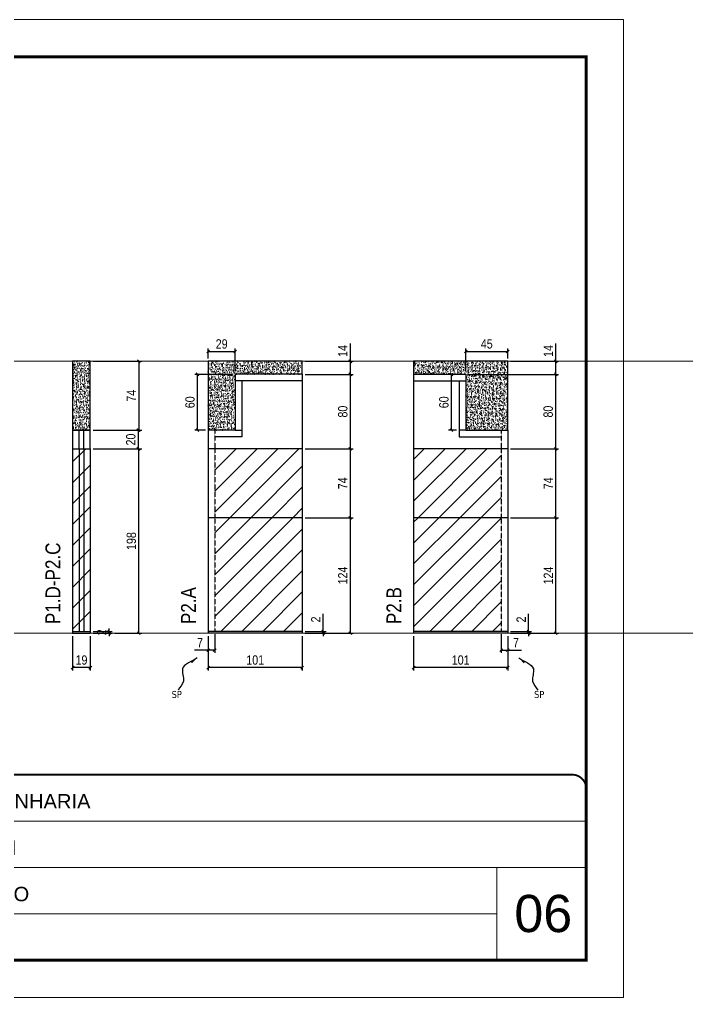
# Model space of a CAD drawing. Extents: x 2296 to 12463, y 760 to 16806.
# Drawn here: x 5320 to 6037, y 14543 to 15593 of the extents above; entities that cross this region are included whole.
import ezdxf

# ---------------------------------------------------------------- set-up
doc = ezdxf.new("R2010")
doc.units = 0
for name, pattern in [('CONTINUO', [0]), ('DASHED', [0.75, 0.5, -0.25]), ('HIDDEN', [0.375, 0.25, -0.125])]:
    doc.linetypes.add(name, pattern=pattern)
for name, color, linetype, lineweight in [('CARIMBO', 255, 'Continuous', 9), ('Folhas', 255, 'Continuous', 9), ('Hachura', 251, 'Continuous', 9), ('SARRAFO DE PRESSAO', 251, 'DASHED', 9)]:
    doc.layers.add(name, color=color, linetype=linetype, lineweight=lineweight)
for name, color, linetype in [('COTA', 241, 'Continuous'), ('NOMENCLATURA', 7, 'Continuous'), ('Painéis', 200, 'Continuous'), ('SARR_2.2x7', 40, 'Continuous'), ('texto', 7, 'Continuous')]:
    doc.layers.add(name, color=color, linetype=linetype)
doc.styles.add('ARIAL', font='arial.ttf')
doc.styles.add('ARIAL_NARROW', font='ARIALN.TTF', dxfattribs={"height": 0.2})
doc.styles.add('COTA TECNICA', font='techl___.ttf', dxfattribs={"height": 10})
doc.styles.add('COTA TECNICA-50', font='techl___.ttf', dxfattribs={"height": 10})
doc.styles.get("Standard").update_dxf_attribs({"font": 'arial.ttf'})
doc.styles.add('Tecnologia', font='')
doc.styles.get('Tecnologia').set_extended_font_data('Forgotten Futurist')
doc.dimstyles.new('COTA PAINEL-50', dxfattribs={"dimtxt": 10, "dimasz": 3, "dimexe": 3, "dimexo": 3, "dimgap": 3, "dimtad": 1, "dimdec": 1, "dimzin": 12, "dimdsep": 46, "dimtxsty": 'COTA TECNICA-50', "dimblk1": 'OBLIQUE', "dimblk2": 'OBLIQUE', "dimsah": 1, "dimcen": 0.9, "dimclrd": 4, "dimclre": 4, "dimclrt": 240, "dimadec": 1, "dimazin": 3, "dimtfac": 1, "dimtdec": 1, "dimtmove": 0, "dimatfit": 3, "dimfxl": 1, "dimtolj": 1, "dimtzin": 12, "dimarcsym": 0})
doc.dimstyles.new('PAINEL', dxfattribs={"dimtxt": 10, "dimasz": 3, "dimexe": 3, "dimexo": 3, "dimgap": 3, "dimtad": 1, "dimdec": 1, "dimzin": 12, "dimdsep": 46, "dimtxsty": 'COTA TECNICA', "dimblk1": 'OBLIQUE', "dimblk2": 'OBLIQUE', "dimsah": 1, "dimcen": 0.9, "dimclrd": 4, "dimclre": 4, "dimclrt": 240, "dimadec": 1, "dimazin": 3, "dimtfac": 1, "dimtdec": 1, "dimtmove": 0, "dimatfit": 3, "dimfxl": 1, "dimtolj": 1, "dimtzin": 12, "dimarcsym": 0})
doc.dimstyles.get("Standard").update_dxf_attribs({"dimtxt": 0.18, "dimasz": 0.18, "dimexe": 0.18, "dimexo": 0.0625, "dimgap": 0.09, "dimtad": 0, "dimtih": 1, "dimtoh": 1, "dimdec": 4, "dimzin": 0, "dimdsep": 46, "dimtxsty": 'Standard', "dimcen": 0.09, "dimadec": 0, "dimazin": 0, "dimtfac": 1, "dimtdec": 4, "dimtofl": 0, "dimtmove": 0, "dimatfit": 3, "dimfxl": 1, "dimtolj": 1, "dimtzin": 0, "dimarcsym": 0})
pattern_1 = [(50, (13.5, 6891.4506), (5.46554, -0.4781726), [0.5715, -6.2865]), (355, (13.5, 6891.4506), (-1.0573026, 5.7317054), [0.4572, -5.0292175]), (100.451445, (13.9555, 6891.411), (4.4082374, 5.2535326), [0.4857003, -5.3427073]), (46.1842, (13.5, 6892.9746), (8.1323712, -1.26127), [0.85725, -9.42975]), (96.63556, (14.178, 6892.8695), (7.122124, 7.422784), [0.728551, -8.014068]), (351.18415, (13.5, 6892.975), (7.122124, 7.422784), [0.685799, -7.543792]), (21, (14.262, 6892.5936), (4.5484317, -3.067956), [0.5715, -6.2865]), (326, (14.262, 6892.5936), (1.854061, 5.525639), [0.4572, -5.0292]), (71.451445, (14.641, 6892.338), (6.4024926, 2.457683), [0.4857003, -5.342698]), (37.5, (13.5, 6891.4506), (0.0926581, 2.53665117), [0, -4.96824, 0, -5.1054, 0, -5.04825]), (7.5, (13.5, 6891.4506), (2.0045899, 3.00541724), [0, -2.91084, 0, -4.85394, 0, -1.92405]), (327.5, (11.8007, 6891.4506), (4.06771786, -0.1718623), [0, -1.905, 0, -5.9436, 0, -7.8867]), (317.5, (11.0387, 6891.4506), (4.4438754, 0.7627947), [0, -2.4765, 0, -3.94716, 0, -5.6007])]
pattern_2 = [(45, (13.5, 9188.601), (-11.22532, 11.22532), [])]

# ---------------------------------------------------------------- blocks, each defined once
blk = doc.blocks.new('9999999999')
at = {"color": 30, "linetype": 'CONTINUO'}
for p, q in [((98564.6, 34230.2), (98564.6, 34429.4)), ((98564.6, 34379.6), (99584, 34379.6)), ((98564.6, 34329.8), (99488, 34329.8)), ((99584, 34329.8), (99488, 34329.8)), ((99488, 34329.8), (99488, 34230.2)), ((98564.6, 34280), (99488, 34280))]:
    blk.add_line(p, q, dxfattribs=at)
at = {"color": 30, "linetype": 'CONTINUO', "const_width": 2}
blk.add_lwpolyline([(99584, 34230.2), (99584, 34414.4, 0.414214), (99569, 34429.4), (98229, 34429.4, 0.414214), (98214, 34414.4), (98214, 34245.2, 0.414214), (98229, 34230.2), (99584, 34230.2)], format="xyb", dxfattribs=at)
at = {"layer": 'Folhas'}
blk.add_lwpolyline([(98139, 34190.2), (99624, 34190.2), (99624, 35240.2), (98139, 35240.2)], close=True, dxfattribs=at)
at = {"layer": 'Folhas', "color": 30, "const_width": 3}
blk.add_lwpolyline([(98214, 34230.2), (99584, 34230.2), (99584, 35200.2), (98214, 35200.2)], close=True, dxfattribs=at)
at = {"color": 7, "linetype": 'Continuous', "ltscale": 5, "style": 'ARIAL'}
for s, height, p in [('UNITÁ ENGENHARIA', 15.483, (98837.7, 34393.1)), ('ITAQUERA III', 15.483, (98837.7, 34343.3)), ('1°PAVIMENTO', 15.483, (98837.7, 34293.5)), ('NOVA SISTEMAS CONSTRUTIVOS', 11.059, (98263.2, 34267.2)), ('PILARES', 15.48, (98837.7, 34243.7))]:
    blk.add_text(s, height=height, dxfattribs=at).set_placement(p)
at = {"layer": 'Folhas', "color": 7, "style": 'Tecnologia', "width": 1.5}
for s, p in [('CLIENTE:', (98573.7, 34397.2)), ('OBRA:', (98573.7, 34347.3)), ('PAVIMENTO:', (98573.7, 34297.5)), ('PROJETO:', (98573.7, 34247.7))]:
    blk.add_text(s, height=14, dxfattribs=at).set_placement(p)
blk = doc.blocks.new('_Oblique')
at = {"color": 0, "linetype": 'ByBlock', "lineweight": -2}
blk.add_line((-0.5, -0.5), (0.5, 0.5), dxfattribs=at)
blk = doc.blocks.new('*D1414')
at = {"layer": 'COTA', "color": 4, "lineweight": -2, "transparency": 16777216}
for p, q in [((5398.8, 14935.6), (5419.1, 14935.6)), ((5398.8, 14933.6), (5419.1, 14933.6)), ((5416.1, 14935.6), (5416.1, 14938.6)), ((5416.1, 14933.6), (5416.1, 14935.6)), ((5416.1, 14933.6), (5416.1, 14930.6))]:
    blk.add_line(p, q, dxfattribs=at)
at = {"layer": 'Defpoints', "color": 0, "transparency": 16777216}
for p in [(5395.8, 14935.6), (5395.8, 14933.6), (5416.1, 14935.6)]:
    blk.add_point(p, dxfattribs=at)
at = {"layer": 'COTA', "color": 4, "lineweight": -2, "transparency": 16777216, "xscale": 3, "yscale": 3, "zscale": 3}
for p, rotation in [((5416.1, 14935.6), 270), ((5416.1, 14933.6), 90)]:
    blk.add_blockref('_Oblique', p, dxfattribs=dict(at, rotation=rotation))
at = {"layer": 'COTA', "color": 240, "transparency": 16777216, "insert": (5408.1, 14934.6), "char_height": 10, "attachment_point": 5, "rotation": 90, "style": 'COTA TECNICA-50'}
blk.add_mtext('\\A1;2', dxfattribs=at)
blk = doc.blocks.new('*D1415')
at = {"layer": 'COTA', "color": 4, "linetype": 'ByBlock', "lineweight": -2, "transparency": 16777216}
for p, q in [((5398.8, 15131.6), (5451, 15131.6)), ((5448, 14933.6), (5448, 15131.6)), ((5422.1, 14933.6), (5451, 14933.6))]:
    blk.add_line(p, q, dxfattribs=at)
at = {"layer": 'Defpoints', "color": 0, "linetype": 'ByBlock', "transparency": 16777216}
for p in [(5395.8, 15131.6), (5448, 15131.6), (5419.1, 14933.6)]:
    blk.add_point(p, dxfattribs=at)
at = {"layer": 'COTA', "color": 4, "linetype": 'ByBlock', "lineweight": -2, "transparency": 16777216, "xscale": 3, "yscale": 3, "zscale": 3}
for p, rotation in [((5448, 15131.6), 90), ((5448, 14933.6), 270)]:
    blk.add_blockref('_Oblique', p, dxfattribs=dict(at, rotation=rotation))
at = {"layer": 'COTA', "color": 240, "linetype": 'ByBlock', "transparency": 16777216, "insert": (5439.9, 15032.6), "char_height": 10, "attachment_point": 5, "rotation": 90, "style": 'COTA TECNICA'}
blk.add_mtext('\\A1;198', dxfattribs=at)
blk = doc.blocks.new('*D1440')
at = {"layer": 'COTA', "color": 4, "linetype": 'ByBlock', "lineweight": -2, "transparency": 16777216}
for p, q in [((5376.8, 14930.6), (5376.8, 14893.7)), ((5395.8, 14930.6), (5395.8, 14893.7)), ((5395.8, 14896.7), (5376.8, 14896.7))]:
    blk.add_line(p, q, dxfattribs=at)
at = {"layer": 'Defpoints', "color": 0, "linetype": 'ByBlock', "transparency": 16777216}
for p in [(5376.8, 14933.6), (5395.8, 14933.6), (5376.8, 14896.7)]:
    blk.add_point(p, dxfattribs=at)
at = {"layer": 'COTA', "color": 4, "linetype": 'ByBlock', "lineweight": -2, "transparency": 16777216, "xscale": 3, "yscale": 3, "zscale": 3, "rotation": 180}
blk.add_blockref('_Oblique', (5376.8, 14896.7), dxfattribs=at)
at = {"layer": 'COTA', "color": 4, "linetype": 'ByBlock', "lineweight": -2, "transparency": 16777216, "xscale": 3, "yscale": 3, "zscale": 3}
blk.add_blockref('_Oblique', (5395.8, 14896.7), dxfattribs=at)
at = {"layer": 'COTA', "color": 240, "linetype": 'ByBlock', "transparency": 16777216, "insert": (5386.3, 14904.8), "char_height": 10, "attachment_point": 5, "style": 'COTA TECNICA'}
blk.add_mtext('\\A1;19', dxfattribs=at)
blk = doc.blocks.new('*D1444')
at = {"layer": 'COTA', "color": 4, "lineweight": -2, "transparency": 16777216}
for p, q in [((5398.8, 15225.6), (5451, 15225.6)), ((5448, 15225.6), (5448, 15151.6)), ((5398.8, 15151.6), (5451, 15151.6))]:
    blk.add_line(p, q, dxfattribs=at)
at = {"layer": 'Defpoints', "color": 0, "transparency": 16777216}
for p in [(5395.8, 15225.6), (5395.8, 15151.6), (5448, 15151.6)]:
    blk.add_point(p, dxfattribs=at)
at = {"layer": 'COTA', "color": 4, "lineweight": -2, "transparency": 16777216, "xscale": 3, "yscale": 3, "zscale": 3}
for p, rotation in [((5448, 15225.6), 90), ((5448, 15151.6), 270)]:
    blk.add_blockref('_Oblique', p, dxfattribs=dict(at, rotation=rotation))
at = {"layer": 'COTA', "color": 240, "transparency": 16777216, "insert": (5439.9, 15188.6), "char_height": 10, "attachment_point": 5, "rotation": 90, "style": 'COTA TECNICA'}
blk.add_mtext('\\A1;74', dxfattribs=at)
blk = doc.blocks.new('*D1419')
at = {"layer": 'COTA', "color": 4, "lineweight": -2, "transparency": 16777216}
for p, q in [((5646, 14935.6), (5646, 14954.5)), ((5626.4, 14935.6), (5649, 14935.6)), ((5626.4, 14933.6), (5649, 14933.6)), ((5646, 14933.6), (5646, 14935.6)), ((5646, 14933.6), (5646, 14930.6))]:
    blk.add_line(p, q, dxfattribs=at)
at = {"layer": 'Defpoints', "color": 0, "transparency": 16777216}
for p in [(5623.4, 14935.6), (5623.4, 14933.6), (5646, 14933.6)]:
    blk.add_point(p, dxfattribs=at)
at = {"layer": 'COTA', "color": 4, "lineweight": -2, "transparency": 16777216, "xscale": 3, "yscale": 3, "zscale": 3}
for p, rotation in [((5646, 14935.6), 270), ((5646, 14933.6), 90)]:
    blk.add_blockref('_Oblique', p, dxfattribs=dict(at, rotation=rotation))
at = {"layer": 'COTA', "color": 240, "transparency": 16777216, "insert": (5638, 14948.4), "char_height": 10, "attachment_point": 5, "rotation": 90, "style": 'COTA TECNICA-50'}
blk.add_mtext('\\A1;2', dxfattribs=at)
blk = doc.blocks.new('*D1420')
at = {"layer": 'COTA', "color": 4, "linetype": 'ByBlock', "lineweight": -2, "transparency": 16777216}
for p, q in [((5626.4, 15057.6), (5678.1, 15057.6)), ((5675.1, 14933.6), (5675.1, 15057.6)), ((5626.4, 14933.6), (5678.1, 14933.6))]:
    blk.add_line(p, q, dxfattribs=at)
at = {"layer": 'Defpoints', "color": 0, "linetype": 'ByBlock', "transparency": 16777216}
for p in [(5623.4, 15057.6), (5675.1, 15057.6), (5623.4, 14933.6)]:
    blk.add_point(p, dxfattribs=at)
at = {"layer": 'COTA', "color": 4, "linetype": 'ByBlock', "lineweight": -2, "transparency": 16777216, "xscale": 3, "yscale": 3, "zscale": 3}
for p, rotation in [((5675.1, 15057.6), 90), ((5675.1, 14933.6), 270)]:
    blk.add_blockref('_Oblique', p, dxfattribs=dict(at, rotation=rotation))
at = {"layer": 'COTA', "color": 240, "linetype": 'ByBlock', "transparency": 16777216, "insert": (5667, 14995.6), "char_height": 10, "attachment_point": 5, "rotation": 90, "style": 'COTA TECNICA'}
blk.add_mtext('\\A1;124', dxfattribs=at)
blk = doc.blocks.new('*D1445')
at = {"layer": 'COTA', "color": 4, "linetype": 'ByBlock', "lineweight": -2, "transparency": 16777216}
for p, q in [((5522.4, 14930.6), (5522.4, 14893.7)), ((5623.4, 14930.6), (5623.4, 14893.7)), ((5623.4, 14896.7), (5522.4, 14896.7))]:
    blk.add_line(p, q, dxfattribs=at)
at = {"layer": 'Defpoints', "color": 0, "linetype": 'ByBlock', "transparency": 16777216}
for p in [(5522.4, 14933.6), (5623.4, 14933.6), (5522.4, 14896.7)]:
    blk.add_point(p, dxfattribs=at)
at = {"layer": 'COTA', "color": 4, "linetype": 'ByBlock', "lineweight": -2, "transparency": 16777216, "xscale": 3, "yscale": 3, "zscale": 3, "rotation": 180}
blk.add_blockref('_Oblique', (5522.4, 14896.7), dxfattribs=at)
at = {"layer": 'COTA', "color": 4, "linetype": 'ByBlock', "lineweight": -2, "transparency": 16777216, "xscale": 3, "yscale": 3, "zscale": 3}
blk.add_blockref('_Oblique', (5623.4, 14896.7), dxfattribs=at)
at = {"layer": 'COTA', "color": 240, "linetype": 'ByBlock', "transparency": 16777216, "insert": (5572.9, 14904.8), "char_height": 10, "attachment_point": 5, "style": 'COTA TECNICA'}
blk.add_mtext('\\A1;101', dxfattribs=at)
blk = doc.blocks.new('*D1421')
at = {"layer": 'COTA', "color": 4, "lineweight": -2, "transparency": 16777216}
for p, q in [((5529.4, 14932.6), (5529.4, 14912.5)), ((5522.4, 14930.6), (5522.4, 14912.5)), ((5522.4, 14915.5), (5507.7, 14915.5)), ((5529.4, 14915.5), (5522.4, 14915.5))]:
    blk.add_line(p, q, dxfattribs=at)
at = {"layer": 'Defpoints', "color": 0, "transparency": 16777216}
for p in [(5522.4, 14933.6), (5529.4, 14935.6), (5522.4, 14915.5)]:
    blk.add_point(p, dxfattribs=at)
at = {"layer": 'COTA', "color": 4, "lineweight": -2, "transparency": 16777216, "xscale": 3, "yscale": 3, "zscale": 3, "rotation": 180}
blk.add_blockref('_Oblique', (5522.4, 14915.5), dxfattribs=at)
at = {"layer": 'COTA', "color": 4, "lineweight": -2, "transparency": 16777216, "xscale": 3, "yscale": 3, "zscale": 3}
blk.add_blockref('_Oblique', (5529.4, 14915.5), dxfattribs=at)
at = {"layer": 'COTA', "color": 240, "transparency": 16777216, "insert": (5513.6, 14923.5), "char_height": 10, "attachment_point": 5, "style": 'COTA TECNICA-50'}
blk.add_mtext('\\A1;7', dxfattribs=at)
blk = doc.blocks.new('*D1422')
at = {"layer": 'COTA', "color": 4, "linetype": 'ByBlock', "lineweight": -2, "transparency": 16777216}
for p, q in [((5626.4, 15211.6), (5678.1, 15211.6)), ((5675.1, 15131.6), (5675.1, 15211.6)), ((5626.4, 15131.6), (5678.1, 15131.6))]:
    blk.add_line(p, q, dxfattribs=at)
at = {"layer": 'Defpoints', "color": 0, "linetype": 'ByBlock', "transparency": 16777216}
for p in [(5623.4, 15211.6), (5675.1, 15211.6), (5623.4, 15131.6)]:
    blk.add_point(p, dxfattribs=at)
at = {"layer": 'COTA', "color": 4, "linetype": 'ByBlock', "lineweight": -2, "transparency": 16777216, "xscale": 3, "yscale": 3, "zscale": 3}
for p, rotation in [((5675.1, 15211.6), 90), ((5675.1, 15131.6), 270)]:
    blk.add_blockref('_Oblique', p, dxfattribs=dict(at, rotation=rotation))
at = {"layer": 'COTA', "color": 240, "linetype": 'ByBlock', "transparency": 16777216, "insert": (5667, 15171.6), "char_height": 10, "attachment_point": 5, "rotation": 90, "style": 'COTA TECNICA'}
blk.add_mtext('\\A1;80', dxfattribs=at)
blk = doc.blocks.new('*D1423')
at = {"layer": 'COTA', "color": 4, "linetype": 'ByBlock', "lineweight": -2, "transparency": 16777216}
for p, q in [((5522.4, 15228.6), (5522.4, 15239.2)), ((5522.4, 15236.2), (5551.4, 15236.2)), ((5551.4, 15214.6), (5551.4, 15239.2))]:
    blk.add_line(p, q, dxfattribs=at)
at = {"layer": 'Defpoints', "color": 0, "linetype": 'ByBlock', "transparency": 16777216}
for p in [(5551.4, 15236.2), (5522.4, 15225.6), (5551.4, 15211.6)]:
    blk.add_point(p, dxfattribs=at)
at = {"layer": 'COTA', "color": 4, "linetype": 'ByBlock', "lineweight": -2, "transparency": 16777216, "xscale": 3, "yscale": 3, "zscale": 3, "rotation": 180}
blk.add_blockref('_Oblique', (5522.4, 15236.2), dxfattribs=at)
at = {"layer": 'COTA', "color": 4, "linetype": 'ByBlock', "lineweight": -2, "transparency": 16777216, "xscale": 3, "yscale": 3, "zscale": 3}
blk.add_blockref('_Oblique', (5551.4, 15236.2), dxfattribs=at)
at = {"layer": 'COTA', "color": 240, "linetype": 'ByBlock', "transparency": 16777216, "insert": (5536.9, 15244.2), "char_height": 10, "attachment_point": 5, "style": 'COTA TECNICA'}
blk.add_mtext('\\A1;29', dxfattribs=at)
blk = doc.blocks.new('*D1424')
at = {"layer": 'COTA', "color": 4, "lineweight": -2, "transparency": 16777216}
for p, q in [((5866.6, 14935.6), (5866.6, 14954.5)), ((5847.1, 14935.6), (5869.6, 14935.6)), ((5847.1, 14933.6), (5869.6, 14933.6)), ((5866.6, 14933.6), (5866.6, 14935.6)), ((5866.6, 14933.6), (5866.6, 14930.6))]:
    blk.add_line(p, q, dxfattribs=at)
at = {"layer": 'Defpoints', "color": 0, "transparency": 16777216}
for p in [(5844.1, 14935.6), (5844.1, 14933.6), (5866.6, 14933.6)]:
    blk.add_point(p, dxfattribs=at)
at = {"layer": 'COTA', "color": 4, "lineweight": -2, "transparency": 16777216, "xscale": 3, "yscale": 3, "zscale": 3}
for p, rotation in [((5866.6, 14935.6), 270), ((5866.6, 14933.6), 90)]:
    blk.add_blockref('_Oblique', p, dxfattribs=dict(at, rotation=rotation))
at = {"layer": 'COTA', "color": 240, "transparency": 16777216, "insert": (5858.6, 14948.4), "char_height": 10, "attachment_point": 5, "rotation": 90, "style": 'COTA TECNICA-50'}
blk.add_mtext('\\A1;2', dxfattribs=at)
blk = doc.blocks.new('*D1425')
at = {"layer": 'COTA', "color": 4, "linetype": 'ByBlock', "lineweight": -2, "transparency": 16777216}
for p, q in [((5847.1, 15057.6), (5898.8, 15057.6)), ((5895.8, 14933.6), (5895.8, 15057.6)), ((5847.1, 14933.6), (5898.8, 14933.6))]:
    blk.add_line(p, q, dxfattribs=at)
at = {"layer": 'Defpoints', "color": 0, "linetype": 'ByBlock', "transparency": 16777216}
for p in [(5844.1, 15057.6), (5895.8, 15057.6), (5844.1, 14933.6)]:
    blk.add_point(p, dxfattribs=at)
at = {"layer": 'COTA', "color": 4, "linetype": 'ByBlock', "lineweight": -2, "transparency": 16777216, "xscale": 3, "yscale": 3, "zscale": 3}
for p, rotation in [((5895.8, 15057.6), 90), ((5895.8, 14933.6), 270)]:
    blk.add_blockref('_Oblique', p, dxfattribs=dict(at, rotation=rotation))
at = {"layer": 'COTA', "color": 240, "linetype": 'ByBlock', "transparency": 16777216, "insert": (5887.7, 14995.6), "char_height": 10, "attachment_point": 5, "rotation": 90, "style": 'COTA TECNICA'}
blk.add_mtext('\\A1;124', dxfattribs=at)
blk = doc.blocks.new('*D1446')
at = {"layer": 'COTA', "color": 4, "linetype": 'ByBlock', "lineweight": -2, "transparency": 16777216}
for p, q in [((5743.1, 14930.6), (5743.1, 14893.7)), ((5844.1, 14930.6), (5844.1, 14893.7)), ((5844.1, 14896.7), (5743.1, 14896.7))]:
    blk.add_line(p, q, dxfattribs=at)
at = {"layer": 'Defpoints', "color": 0, "linetype": 'ByBlock', "transparency": 16777216}
for p in [(5743.1, 14933.6), (5844.1, 14933.6), (5743.1, 14896.7)]:
    blk.add_point(p, dxfattribs=at)
at = {"layer": 'COTA', "color": 4, "linetype": 'ByBlock', "lineweight": -2, "transparency": 16777216, "xscale": 3, "yscale": 3, "zscale": 3, "rotation": 180}
blk.add_blockref('_Oblique', (5743.1, 14896.7), dxfattribs=at)
at = {"layer": 'COTA', "color": 4, "linetype": 'ByBlock', "lineweight": -2, "transparency": 16777216, "xscale": 3, "yscale": 3, "zscale": 3}
blk.add_blockref('_Oblique', (5844.1, 14896.7), dxfattribs=at)
at = {"layer": 'COTA', "color": 240, "linetype": 'ByBlock', "transparency": 16777216, "insert": (5793.6, 14904.8), "char_height": 10, "attachment_point": 5, "style": 'COTA TECNICA'}
blk.add_mtext('\\A1;101', dxfattribs=at)
blk = doc.blocks.new('*D1426')
at = {"layer": 'COTA', "color": 4, "lineweight": -2, "transparency": 16777216}
for p, q in [((5837.1, 14932.6), (5837.1, 14912.5)), ((5844.1, 14930.6), (5844.1, 14912.5)), ((5837.1, 14915.5), (5844.1, 14915.5)), ((5844.1, 14915.5), (5858.8, 14915.5))]:
    blk.add_line(p, q, dxfattribs=at)
at = {"layer": 'Defpoints', "color": 0, "transparency": 16777216}
for p in [(5837.1, 14935.6), (5844.1, 14933.6), (5844.1, 14915.5)]:
    blk.add_point(p, dxfattribs=at)
at = {"layer": 'COTA', "color": 4, "lineweight": -2, "transparency": 16777216, "xscale": 3, "yscale": 3, "zscale": 3, "rotation": 180}
blk.add_blockref('_Oblique', (5837.1, 14915.5), dxfattribs=at)
at = {"layer": 'COTA', "color": 4, "lineweight": -2, "transparency": 16777216, "xscale": 3, "yscale": 3, "zscale": 3}
blk.add_blockref('_Oblique', (5844.1, 14915.5), dxfattribs=at)
at = {"layer": 'COTA', "color": 240, "transparency": 16777216, "insert": (5853, 14923.5), "char_height": 10, "attachment_point": 5, "style": 'COTA TECNICA-50'}
blk.add_mtext('\\A1;7', dxfattribs=at)
blk = doc.blocks.new('*D1427')
at = {"layer": 'COTA', "color": 4, "linetype": 'ByBlock', "lineweight": -2, "transparency": 16777216}
for p, q in [((5802.1, 15211.6), (5898.8, 15211.6)), ((5895.8, 15131.6), (5895.8, 15211.6)), ((5847.1, 15131.6), (5898.8, 15131.6))]:
    blk.add_line(p, q, dxfattribs=at)
at = {"layer": 'Defpoints', "color": 0, "linetype": 'ByBlock', "transparency": 16777216}
for p in [(5799.1, 15211.6), (5895.8, 15211.6), (5844.1, 15131.6)]:
    blk.add_point(p, dxfattribs=at)
at = {"layer": 'COTA', "color": 4, "linetype": 'ByBlock', "lineweight": -2, "transparency": 16777216, "xscale": 3, "yscale": 3, "zscale": 3}
for p, rotation in [((5895.8, 15211.6), 90), ((5895.8, 15131.6), 270)]:
    blk.add_blockref('_Oblique', p, dxfattribs=dict(at, rotation=rotation))
at = {"layer": 'COTA', "color": 240, "linetype": 'ByBlock', "transparency": 16777216, "insert": (5887.6, 15171.6), "char_height": 10, "attachment_point": 5, "rotation": 90, "style": 'COTA TECNICA'}
blk.add_mtext('\\A1;80', dxfattribs=at)
blk = doc.blocks.new('*D1447')
at = {"layer": 'COTA', "color": 4, "lineweight": -2, "transparency": 16777216}
for p, q in [((5895.8, 15225.6), (5895.8, 15244.8)), ((5847.1, 15225.6), (5898.8, 15225.6)), ((5895.8, 15211.6), (5895.8, 15225.6)), ((5802.1, 15211.6), (5898.8, 15211.6))]:
    blk.add_line(p, q, dxfattribs=at)
at = {"layer": 'Defpoints', "color": 0, "transparency": 16777216}
for p in [(5844.1, 15225.6), (5895.8, 15225.6), (5799.1, 15211.6)]:
    blk.add_point(p, dxfattribs=at)
at = {"layer": 'COTA', "color": 4, "lineweight": -2, "transparency": 16777216, "xscale": 3, "yscale": 3, "zscale": 3}
for p, rotation in [((5895.8, 15225.6), 90), ((5895.8, 15211.6), 270)]:
    blk.add_blockref('_Oblique', p, dxfattribs=dict(at, rotation=rotation))
at = {"layer": 'COTA', "color": 240, "transparency": 16777216, "insert": (5887.7, 15236.7), "char_height": 10, "attachment_point": 5, "rotation": 90, "style": 'COTA TECNICA'}
blk.add_mtext('\\A1;14', dxfattribs=at)
blk = doc.blocks.new('*D1428')
at = {"layer": 'COTA', "color": 4, "lineweight": -2, "transparency": 16777216}
for p, q in [((5799.1, 15214.6), (5799.1, 15239.2)), ((5799.1, 15236.2), (5844.1, 15236.2)), ((5844.1, 15228.6), (5844.1, 15239.2))]:
    blk.add_line(p, q, dxfattribs=at)
at = {"layer": 'Defpoints', "color": 0, "transparency": 16777216}
for p in [(5844.1, 15236.2), (5844.1, 15225.6), (5799.1, 15211.6)]:
    blk.add_point(p, dxfattribs=at)
at = {"layer": 'COTA', "color": 4, "lineweight": -2, "transparency": 16777216, "xscale": 3, "yscale": 3, "zscale": 3, "rotation": 180}
blk.add_blockref('_Oblique', (5799.1, 15236.2), dxfattribs=at)
at = {"layer": 'COTA', "color": 4, "lineweight": -2, "transparency": 16777216, "xscale": 3, "yscale": 3, "zscale": 3}
blk.add_blockref('_Oblique', (5844.1, 15236.2), dxfattribs=at)
at = {"layer": 'COTA', "color": 240, "transparency": 16777216, "insert": (5821.6, 15244.3), "char_height": 10, "attachment_point": 5, "style": 'COTA TECNICA'}
blk.add_mtext('\\A1;45', dxfattribs=at)
blk = doc.blocks.new('*D1450')
at = {"layer": 'COTA', "color": 4, "lineweight": -2, "transparency": 16777216}
for p, q in [((5675.1, 15225.6), (5675.1, 15244.8)), ((5626.4, 15225.6), (5678.1, 15225.6)), ((5675.1, 15211.6), (5675.1, 15225.6)), ((5626.4, 15211.6), (5678.1, 15211.6))]:
    blk.add_line(p, q, dxfattribs=at)
at = {"layer": 'Defpoints', "color": 0, "transparency": 16777216}
for p in [(5623.4, 15225.6), (5675.1, 15225.6), (5623.4, 15211.6)]:
    blk.add_point(p, dxfattribs=at)
at = {"layer": 'COTA', "color": 4, "lineweight": -2, "transparency": 16777216, "xscale": 3, "yscale": 3, "zscale": 3}
for p, rotation in [((5675.1, 15225.6), 90), ((5675.1, 15211.6), 270)]:
    blk.add_blockref('_Oblique', p, dxfattribs=dict(at, rotation=rotation))
at = {"layer": 'COTA', "color": 240, "transparency": 16777216, "insert": (5667, 15236.7), "char_height": 10, "attachment_point": 5, "rotation": 90, "style": 'COTA TECNICA'}
blk.add_mtext('\\A1;14', dxfattribs=at)
blk = doc.blocks.new('*D1458')
at = {"layer": 'COTA', "color": 4, "lineweight": -2, "transparency": 16777216}
for p, q in [((5398.8, 15151.6), (5450.4, 15151.6)), ((5447.4, 15131.6), (5447.4, 15151.6)), ((5398.8, 15131.6), (5450.4, 15131.6))]:
    blk.add_line(p, q, dxfattribs=at)
at = {"layer": 'Defpoints', "color": 0, "transparency": 16777216}
for p in [(5395.8, 15151.6), (5447.4, 15151.6), (5395.8, 15131.6)]:
    blk.add_point(p, dxfattribs=at)
at = {"layer": 'COTA', "color": 4, "lineweight": -2, "transparency": 16777216, "xscale": 3, "yscale": 3, "zscale": 3}
for p, rotation in [((5447.4, 15151.6), 90), ((5447.4, 15131.6), 270)]:
    blk.add_blockref('_Oblique', p, dxfattribs=dict(at, rotation=rotation))
at = {"layer": 'COTA', "color": 240, "transparency": 16777216, "insert": (5439.3, 15141.6), "char_height": 10, "attachment_point": 5, "rotation": 90, "style": 'COTA TECNICA'}
blk.add_mtext('\\A1;20', dxfattribs=at)
blk = doc.blocks.new('*D1459')
at = {"layer": 'COTA', "color": 4, "lineweight": -2, "transparency": 16777216}
for p, q in [((5548.4, 15211.6), (5508, 15211.6)), ((5511, 15151.6), (5511, 15211.6)), ((5519.4, 15151.6), (5508, 15151.6))]:
    blk.add_line(p, q, dxfattribs=at)
at = {"layer": 'Defpoints', "color": 0, "transparency": 16777216}
for p in [(5511, 15211.6), (5551.4, 15211.6), (5522.4, 15151.6)]:
    blk.add_point(p, dxfattribs=at)
at = {"layer": 'COTA', "color": 4, "lineweight": -2, "transparency": 16777216, "xscale": 3, "yscale": 3, "zscale": 3}
for p, rotation in [((5511, 15211.6), 90), ((5511, 15151.6), 270)]:
    blk.add_blockref('_Oblique', p, dxfattribs=dict(at, rotation=rotation))
at = {"layer": 'COTA', "color": 240, "transparency": 16777216, "insert": (5502.9, 15181.6), "char_height": 10, "attachment_point": 5, "rotation": 90, "style": 'COTA TECNICA'}
blk.add_mtext('\\A1;60', dxfattribs=at)
blk = doc.blocks.new('*D1460')
at = {"layer": 'COTA', "color": 4, "lineweight": -2, "transparency": 16777216}
for p, q in [((5789.1, 15211.6), (5780.7, 15211.6)), ((5783.7, 15151.6), (5783.7, 15211.6)), ((5789.1, 15151.6), (5780.7, 15151.6))]:
    blk.add_line(p, q, dxfattribs=at)
at = {"layer": 'Defpoints', "color": 0, "transparency": 16777216}
for p in [(5783.7, 15211.6), (5792.1, 15211.6), (5792.1, 15151.6)]:
    blk.add_point(p, dxfattribs=at)
at = {"layer": 'COTA', "color": 4, "lineweight": -2, "transparency": 16777216, "xscale": 3, "yscale": 3, "zscale": 3}
for p, rotation in [((5783.7, 15211.6), 90), ((5783.7, 15151.6), 270)]:
    blk.add_blockref('_Oblique', p, dxfattribs=dict(at, rotation=rotation))
at = {"layer": 'COTA', "color": 240, "transparency": 16777216, "insert": (5775.6, 15181.6), "char_height": 10, "attachment_point": 5, "rotation": 90, "style": 'COTA TECNICA'}
blk.add_mtext('\\A1;60', dxfattribs=at)
blk = doc.blocks.new('*D1701')
at = {"layer": 'COTA', "color": 4, "lineweight": -2, "transparency": 16777216}
for p, q in [((5847.1, 15131.6), (5898.8, 15131.6)), ((5895.8, 15057.6), (5895.8, 15131.6)), ((5847.1, 15057.6), (5898.8, 15057.6))]:
    blk.add_line(p, q, dxfattribs=at)
at = {"layer": 'Defpoints', "color": 0, "transparency": 16777216}
for p in [(5844.1, 15131.6), (5895.8, 15131.6), (5844.1, 15057.6)]:
    blk.add_point(p, dxfattribs=at)
at = {"layer": 'COTA', "color": 4, "lineweight": -2, "transparency": 16777216, "xscale": 3, "yscale": 3, "zscale": 3}
for p, rotation in [((5895.8, 15131.6), 90), ((5895.8, 15057.6), 270)]:
    blk.add_blockref('_Oblique', p, dxfattribs=dict(at, rotation=rotation))
at = {"layer": 'COTA', "color": 240, "transparency": 16777216, "insert": (5887.7, 15094.6), "char_height": 10, "attachment_point": 5, "rotation": 90, "style": 'COTA TECNICA'}
blk.add_mtext('\\A1;74', dxfattribs=at)
blk = doc.blocks.new('*D1702')
at = {"layer": 'COTA', "color": 4, "lineweight": -2, "transparency": 16777216}
for p, q in [((5626.4, 15131.6), (5678.1, 15131.6)), ((5675.1, 15057.6), (5675.1, 15131.6)), ((5626.4, 15057.6), (5678.1, 15057.6))]:
    blk.add_line(p, q, dxfattribs=at)
at = {"layer": 'Defpoints', "color": 0, "transparency": 16777216}
for p in [(5623.4, 15131.6), (5675.1, 15131.6), (5623.4, 15057.6)]:
    blk.add_point(p, dxfattribs=at)
at = {"layer": 'COTA', "color": 4, "lineweight": -2, "transparency": 16777216, "xscale": 3, "yscale": 3, "zscale": 3}
for p, rotation in [((5675.1, 15131.6), 90), ((5675.1, 15057.6), 270)]:
    blk.add_blockref('_Oblique', p, dxfattribs=dict(at, rotation=rotation))
at = {"layer": 'COTA', "color": 240, "transparency": 16777216, "insert": (5667, 15094.6), "char_height": 10, "attachment_point": 5, "rotation": 90, "style": 'COTA TECNICA'}
blk.add_mtext('\\A1;74', dxfattribs=at)

msp = doc.modelspace()

# ---------------------------------------------------------------- hatches: boundary and pattern name
at = {"layer": 'COTA'}
h = msp.add_hatch(dxfattribs=at)
h.set_pattern_fill('AR-CONC', color=256, scale=0.03)
h.set_pattern_definition([(50, (-329.268, -40), (5.4655401, -0.4781726), [0.5715, -6.2865]), (355, (-329.268, -40), (-1.0573026, 5.7317054), [0.4572, -5.0292175]), (100.451445, (-328.8125, -40.04), (4.4082374, 5.2535326), [0.4857003, -5.3427073]), (46.1842, (-329.268, -38.476), (8.1323712, -1.2612698), [0.85725, -9.42975]), (96.63556, (-328.59, -38.581), (7.122124, 7.4227837), [0.7285507, -8.0140682]), (351.18415, (-329.268, -38.476), (7.122124, 7.4227837), [0.685799, -7.543792]), (21, (-328.506, -38.857), (4.5484317, -3.067956), [0.5715, -6.2865]), (326, (-328.506, -38.857), (1.8540609, 5.525639), [0.4572, -5.0292]), (71.451445, (-328.127, -39.1127), (6.4024926, 2.457683), [0.4857003, -5.3426981]), (37.5, (-329.268, -40), (0.0926581, 2.53665117), [0, -4.96824, 0, -5.1054, 0, -5.04825]), (7.5, (-329.268, -40), (2.00458988, 3.00541724), [0, -2.91084, 0, -4.85394, 0, -1.92405]), (327.5, (-330.9672, -40), (4.06771786, -0.17186232), [0, -1.905, 0, -5.9436, 0, -7.8867]), (317.5, (-331.7292, -40), (4.44387544, 0.7627947), [0, -2.4765, 0, -3.94716, 0, -5.6007])])
h.paths.add_polyline_path([(5395.76, 15225.65), (5376.76, 15225.65), (5376.76, 15151.65), (5395.76, 15151.65)])
h = msp.add_hatch(dxfattribs=at)
h.set_pattern_fill('AR-CONC', color=256, scale=0.03)
h.set_pattern_definition(pattern_1)
h.paths.add_polyline_path([(5551.44, 15211.65), (5623.44, 15211.65), (5623.44, 15225.65), (5522.44, 15225.65), (5522.44, 15151.65), (5551.44, 15151.65)])
h = msp.add_hatch(dxfattribs=at)
h.set_pattern_fill('AR-CONC', color=256, scale=0.03)
h.set_pattern_definition(pattern_1)
h.paths.add_polyline_path([(5844.09, 15225.65), (5743.09, 15225.65), (5743.09, 15211.65), (5799.09, 15211.65), (5799.09, 15151.65), (5844.09, 15151.65)])
at = {"layer": 'Hachura', "linetype": 'ByBlock'}
h = msp.add_hatch(dxfattribs=at)
h.set_pattern_fill('ANSI31', color=256, scale=5)
h.set_pattern_definition([(45, (13.5, 3445.725), (-11.22532, 11.22532), [])])
h.paths.add_polyline_path([(5383.76, 15131.65), (5376.76, 15131.65), (5376.76, 14935.65), (5383.76, 14935.65)])
h.paths.add_polyline_path([(5383.76, 14935.65), (5388.76, 14935.65), (5388.76, 15131.65), (5383.76, 15131.65)])
h.paths.add_polyline_path([(5388.76, 14935.65), (5395.76, 14935.65), (5395.76, 15131.65), (5388.76, 15131.65)])
h = msp.add_hatch(dxfattribs=at)
h.set_pattern_fill('ANSI31', color=256, scale=5)
h.set_pattern_definition(pattern_2)
h.paths.add_polyline_path([(5623.44, 15057.65), (5623.44, 15131.65), (5529.44, 15131.65), (5529.44, 15057.65)])
h = msp.add_hatch(dxfattribs=at)
h.set_pattern_fill('ANSI31', color=256, scale=5)
h.set_pattern_definition(pattern_2)
h.paths.add_polyline_path([(5743.09, 15131.65), (5743.09, 15057.65), (5837.09, 15057.65), (5837.09, 15131.65)])
h = msp.add_hatch(dxfattribs=at)
h.set_pattern_fill('ANSI31', color=256, scale=5)
h.set_pattern_definition(pattern_2)
h.paths.add_polyline_path([(5623.44, 15057.65), (5529.44, 15057.65), (5529.44, 14935.65), (5623.44, 14935.65)])
h.paths.add_polyline_path([(5743.09, 14935.65), (5837.09, 14935.65), (5837.09, 15057.65), (5743.09, 15057.65)])

# ---------------------------------------------------------------- linework, layer by layer
at = {"layer": 'CARIMBO', "color": 3}
for p, q in [((4483.39, 15225.65), (9625.18, 15225.65)), ((4483.39, 14933.65), (9625.18, 14933.65))]:
    msp.add_line(p, q, dxfattribs=at)
at = {"layer": 'COTA'}
for p, q in [((5623.44, 15225.65), (5522.44, 15225.65)), ((5522.44, 15225.65), (5522.44, 15151.65)), ((5623.44, 15211.65), (5623.44, 15225.65)), ((5844.09, 15225.65), (5743.09, 15225.65)), ((5743.09, 15225.65), (5743.09, 15211.65)), ((5844.09, 15151.65), (5844.09, 15225.65))]:
    msp.add_line(p, q, dxfattribs=at)
at = {"layer": 'COTA', "linetype": 'ByBlock'}
for p, q in [((5551.44, 15151.65), (5558.44, 15151.65)), ((5558.44, 15151.65), (5558.44, 15144.65)), ((5799.09, 15151.65), (5792.09, 15151.65)), ((5792.09, 15151.65), (5792.09, 15144.65))]:
    msp.add_line(p, q, dxfattribs=at)
at = {"layer": 'COTA'}
msp.add_lwpolyline([(5376.76, 15151.65), (5395.76, 15151.65), (5395.76, 15225.65), (5376.76, 15225.65)], close=True, dxfattribs=at)
at = {"layer": 'Painéis'}
for p, q in [((5623.44, 15211.65), (5551.44, 15211.65)), ((5551.44, 15211.65), (5551.44, 15151.65)), ((5623.44, 15211.65), (5623.44, 14933.65)), ((5743.09, 15211.65), (5743.09, 14933.65)), ((5743.09, 15211.65), (5799.09, 15211.65)), ((5799.09, 15211.65), (5799.09, 15151.65)), ((5522.44, 15151.65), (5522.44, 14933.65)), ((5551.44, 15151.65), (5522.44, 15151.65)), ((5799.09, 15151.65), (5844.09, 15151.65)), ((5844.09, 15151.65), (5844.09, 14933.65)), ((5376.76, 15131.65), (5395.76, 15131.65)), ((5376.76, 15131.65), (5376.76, 14933.65)), ((5395.76, 15131.65), (5395.76, 14933.65)), ((5623.44, 15131.65), (5522.44, 15131.65)), ((5844.09, 15131.65), (5743.09, 15131.65)), ((5623.44, 15057.65), (5522.44, 15057.65)), ((5844.09, 15057.65), (5743.09, 15057.65)), ((5376.76, 14935.65), (5395.76, 14935.65)), ((5376.76, 14933.65), (5395.76, 14933.65)), ((5623.44, 14935.65), (5522.44, 14935.65)), ((5623.44, 14933.65), (5522.44, 14933.65)), ((5844.09, 14935.65), (5743.09, 14935.65)), ((5844.09, 14933.65), (5743.09, 14933.65))]:
    msp.add_line(p, q, dxfattribs=at)
msp.add_lwpolyline([(5376.76, 15131.65), (5395.76, 15131.65), (5395.76, 15151.65), (5376.76, 15151.65)], close=True, dxfattribs=at)
at = {"layer": 'SARR_2.2x7'}
for p, q in [((5623.44, 15204.65), (5551.44, 15204.65)), ((5558.44, 15204.65), (5558.44, 15151.65)), ((5743.09, 15204.65), (5799.09, 15204.65)), ((5792.09, 15204.65), (5792.09, 15151.65)), ((5383.76, 15131.65), (5383.76, 15151.65)), ((5388.76, 15131.65), (5388.76, 15151.65)), ((5558.44, 15144.65), (5529.44, 15144.65)), ((5792.09, 15144.65), (5837.09, 15144.65)), ((5383.76, 15131.65), (5383.76, 14935.65)), ((5388.76, 15131.65), (5388.76, 14935.65))]:
    msp.add_line(p, q, dxfattribs=at)
at = {"layer": 'SARR_2.2x7', "linetype": 'HIDDEN'}
for p, q in [((5529.44, 15151.65), (5529.44, 15131.65)), ((5837.09, 15151.65), (5837.09, 15131.65)), ((5529.44, 15131.65), (5529.44, 15057.65)), ((5837.09, 15131.65), (5837.09, 15057.65)), ((5529.44, 15057.65), (5529.44, 14935.65)), ((5837.09, 15057.65), (5837.09, 14935.65))]:
    msp.add_line(p, q, dxfattribs=at)

# ---------------------------------------------------------------- block references
at = {"layer": 'SARRAFO DE PRESSAO', "color": 6, "linetype": 'ByBlock'}
msp.add_blockref('9999999999', (-93655.59, -19647.64), dxfattribs=at)

# ---------------------------------------------------------------- texts
at = {"layer": 'CARIMBO', "style": 'ARIAL'}
msp.add_text('06', height=40, dxfattribs=at).set_placement((5851.25, 14612.71))
at = {"layer": 'NOMENCLATURA', "style": 'ARIAL_NARROW'}
for s, p in [('P1.D-P2.C', (5363.59, 14943.42)), ('P2.A', (5509.26, 14943.42)), ('P2.B', (5729.91, 14943.42))]:
    msp.add_text(s, height=16, rotation=90, dxfattribs=at).set_placement(p)
at = {"layer": 'texto', "color": 0, "char_height": 7.5, "attachment_point": 5}
for insert in [(5488.6, 14867.84), (5877.92, 14867.84)]:
    msp.add_mtext('{\\fTahoma|b0|i0|c0|p34;\\C4;SP}', dxfattribs=dict(at, insert=insert))

# ---------------------------------------------------------------- dimensions: what is measured, and where the dimension line sits
at = {"layer": 'COTA', "linetype": 'ByBlock'}
for base, p1, p2, angle, override, picture, middle in [((5551.44, 15236.16), (5522.44, 15225.65), (5551.44, 15211.65), 180, {"dimarcsym": 2}, '*D1423', (5536.94, 15244.25)), ((5675.1, 15211.65), (5623.44, 15131.65), (5623.44, 15211.65), 90, {"dimarcsym": 2}, '*D1422', (5666.98, 15171.65)), ((5895.75, 15211.65), (5844.09, 15131.65), (5799.09, 15211.65), 90, {"dimarcsym": 2}, '*D1427', (5887.63, 15171.65)), ((5675.1, 15057.65), (5623.44, 14933.65), (5623.44, 15057.65), 90, {"dimarcsym": 1}, '*D1420', (5667.03, 14995.65)), ((5895.75, 15057.65), (5844.09, 14933.65), (5844.09, 15057.65), 90, {"dimarcsym": 1}, '*D1425', (5887.68, 14995.65))]:
    dim = msp.add_linear_dim(base=base, p1=p1, p2=p2, angle=angle, dimstyle='PAINEL', override=override, dxfattribs=at)
    dim.commit()
    dim.dimension.update_dxf_attribs({"geometry": picture, "text_midpoint": middle})
at = {"layer": 'COTA'}
for base, p1, p2, dimstyle, picture, middle in [((5844.09, 15236.16), (5799.09, 15211.65), (5844.09, 15225.65), 'PAINEL', '*D1428', (5821.59, 15244.27)), ((5522.44, 14915.47), (5529.44, 14935.65), (5522.44, 14933.65), 'COTA PAINEL-50', '*D1421', (5513.57, 14923.54))]:
    dim = msp.add_linear_dim(base=base, p1=p1, p2=p2, dimstyle=dimstyle, dxfattribs=at)
    dim.commit()
    dim.dimension.update_dxf_attribs({"geometry": picture, "text_midpoint": middle})
for base, p1, p2, angle, dimstyle, picture, middle in [((5675.1, 15225.65), (5623.44, 15211.65), (5623.44, 15225.65), 90, 'PAINEL', '*D1450', (5667.03, 15236.71)), ((5895.75, 15225.65), (5799.09, 15211.65), (5844.09, 15225.65), 90, 'PAINEL', '*D1447', (5887.68, 15236.71)), ((5448, 15151.65), (5395.76, 15225.65), (5395.76, 15151.65), 90, 'PAINEL', '*D1444', (5439.92, 15188.65)), ((5511.02, 15211.65), (5522.44, 15151.65), (5551.44, 15211.65), 90, 'PAINEL', '*D1459', (5502.92, 15181.65)), ((5783.75, 15211.65), (5792.09, 15151.65), (5792.09, 15211.65), 90, 'PAINEL', '*D1460', (5775.64, 15181.65)), ((5675.1, 15131.65), (5623.44, 15057.65), (5623.44, 15131.65), 90, 'PAINEL', '*D1702', (5667.03, 15094.65)), ((5895.75, 15131.65), (5844.09, 15057.65), (5844.09, 15131.65), 90, 'PAINEL', '*D1701', (5887.68, 15094.65)), ((5844.09, 14915.47), (5837.09, 14935.65), (5844.09, 14933.65), 180, 'COTA PAINEL-50', '*D1426', (5852.95, 14923.54))]:
    dim = msp.add_linear_dim(base=base, p1=p1, p2=p2, angle=angle, dimstyle=dimstyle, dxfattribs=at)
    dim.commit()
    dim.dimension.update_dxf_attribs({"geometry": picture, "text_midpoint": middle})
for base, p1, p2, dimstyle, picture, middle in [((5447.42, 15151.65), (5395.76, 15131.65), (5395.76, 15151.65), 'PAINEL', '*D1458', (5447.42, 15141.65)), ((5645.96, 14933.65), (5623.44, 14935.65), (5623.44, 14933.65), 'COTA PAINEL-50', '*D1419', (5645.96, 14948.39)), ((5866.61, 14933.65), (5844.09, 14935.65), (5844.09, 14933.65), 'COTA PAINEL-50', '*D1424', (5866.61, 14948.39)), ((5416.11, 14935.65), (5395.76, 14933.65), (5395.76, 14935.65), 'COTA PAINEL-50', '*D1414', (5416.11, 14934.65))]:
    dim = msp.add_linear_dim(base=base, p1=p1, p2=p2, angle=90, dimstyle=dimstyle, dxfattribs=at)
    dim.commit()
    dim.dimension.update_dxf_attribs({"geometry": picture, "text_midpoint": middle, "dimtype": 160})
at = {"layer": 'COTA', "color": 3, "linetype": 'ByBlock'}
dim = msp.add_linear_dim(base=(5448, 15131.65), p1=(5419.11, 14933.65), p2=(5395.76, 15131.65), angle=90, dimstyle='PAINEL', override={"dimarcsym": 1}, dxfattribs=at)
dim.commit()
dim.dimension.update_dxf_attribs({"geometry": '*D1415', "text_midpoint": (5439.89, 15032.65)})
at = {"layer": 'COTA', "linetype": 'ByBlock'}
for base, p1, p2, picture, middle in [((5376.76, 14896.72), (5395.76, 14933.65), (5376.76, 14933.65), '*D1440', (5386.26, 14904.81)), ((5522.44, 14896.72), (5623.44, 14933.65), (5522.44, 14933.65), '*D1445', (5572.94, 14904.83)), ((5743.09, 14896.72), (5844.09, 14933.65), (5743.09, 14933.65), '*D1446', (5793.59, 14904.83))]:
    dim = msp.add_linear_dim(base=base, p1=p1, p2=p2, dimstyle='PAINEL', override={"dimarcsym": 2}, dxfattribs=at)
    dim.commit()
    dim.dimension.update_dxf_attribs({"geometry": picture, "text_midpoint": middle})

# ---------------------------------------------------------------- leaders
at = {"layer": 'COTA', "path_type": 1}
for points in [[(5510.61, 14907.15), (5494.82, 14895.31), (5495.75, 14882.31), (5490.19, 14872.52)], [(5855.92, 14907.15), (5871.7, 14895.31), (5870.78, 14882.31), (5876.33, 14872.52)]]:
    msp.add_leader(points, dimstyle='Standard', override={"dimasz": 8}, dxfattribs=at)

doc.saveas('drawing.dxf')
